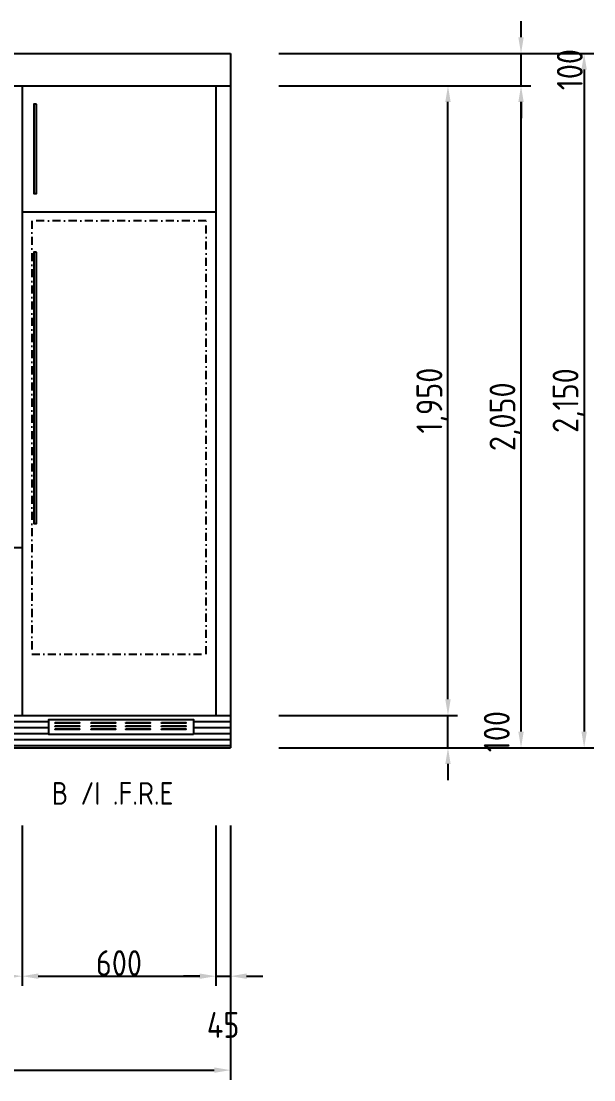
# Model space of a CAD drawing. Extents: x 0 to 79700, y -68 to 28499.
# Drawn here: x 74062 to 75835, y 12702 to 15981 of the extents above; entities that cross this region are included whole.
import ezdxf

# ---------------------------------------------------------------- set-up
doc = ezdxf.new("R2010")
doc.units = 0
doc.header["$LTSCALE"] = 50
doc.header["$MEASUREMENT"] = 0
doc.header["$PDMODE"] = 3
doc.linetypes.add('DASHDOT', pattern=[1, 0.5, -0.25, 0, -0.25])
doc.layers.get('0').update_dxf_attribs({"linetype": 'CONTINUOUS'})
doc.layers.get('DEFPOINTS').update_dxf_attribs({"linetype": 'CONTINUOUS'})
for name, color, linetype in [('A4', 62, 'CONTINUOUS'), ('ACC', 40, 'DASHDOT'), ('BASE', 2, 'CONTINUOUS'), ('V', 4, 'CONTINUOUS')]:
    doc.layers.add(name, color=color, linetype=linetype)
doc.styles.get("Standard").update_dxf_attribs({"font": 'architxt.shx'})
doc.dimstyles.new('STANDARD$0', dxfattribs={"dimscale": 0, "dimtxt": 80, "dimasz": 50, "dimexe": 30, "dimexo": 150, "dimtad": 3, "dimdec": 0, "dimdsep": 46, "dimlunit": 6, "dimtxsty": 'Standard', "dimcen": 80, "dimclrd": 254, "dimclre": 254, "dimadec": 0, "dimazin": 0, "dimtfac": 1, "dimtdec": 0, "dimtmove": 2, "dimatfit": 3, "dimfxl": 1, "dimtolj": 1, "dimtzin": 0, "dimarcsym": 0})

# ---------------------------------------------------------------- blocks, each defined once
blk = doc.blocks.new('*D412')
at = {"color": 254, "lineweight": -2, "transparency": 16777216}
for p, q in [((73714.5, 13489.5), (73714.5, 12993.2)), ((74064.5, 13489.5), (74064.5, 12993.2)), ((73764.5, 13023.2), (74014.5, 13023.2))]:
    blk.add_line(p, q, dxfattribs=at)
at = {"color": 254, "transparency": 16777216}
for points in [[(73764.5, 13031.6), (73764.5, 13014.9), (73714.5, 13023.2)], [(74014.5, 13031.6), (74014.5, 13014.9), (74064.5, 13023.2)]]:
    blk.add_solid(points, dxfattribs=at)
at = {"layer": 'DEFPOINTS', "color": 0, "transparency": 16777216}
for p in [(73714.5, 13639.5), (74064.5, 13639.5), (74064.5, 13023.2)]:
    blk.add_point(p, dxfattribs=at)
at = {"color": 0, "transparency": 16777216, "insert": (73889.5, 13063.8), "char_height": 80, "attachment_point": 5}
blk.add_mtext('\\A1;350', dxfattribs=at)
blk = doc.blocks.new('*D413')
at = {"color": 254, "lineweight": -2, "transparency": 16777216}
for p, q in [((74064.5, 13489.5), (74064.5, 12993.2)), ((74664.5, 13489.5), (74664.5, 12993.2)), ((74114.5, 13023.2), (74614.5, 13023.2))]:
    blk.add_line(p, q, dxfattribs=at)
at = {"color": 254, "transparency": 16777216}
for points in [[(74114.5, 13031.6), (74114.5, 13014.9), (74064.5, 13023.2)], [(74614.5, 13031.6), (74614.5, 13014.9), (74664.5, 13023.2)]]:
    blk.add_solid(points, dxfattribs=at)
at = {"layer": 'DEFPOINTS', "color": 0, "transparency": 16777216}
for p in [(74064.5, 13639.5), (74664.5, 13639.5), (74664.5, 13023.2)]:
    blk.add_point(p, dxfattribs=at)
at = {"color": 0, "transparency": 16777216, "insert": (74364.5, 13063.8), "char_height": 80, "attachment_point": 5}
blk.add_mtext('\\A1;600', dxfattribs=at)
blk = doc.blocks.new('*D414')
at = {"color": 254, "lineweight": -2, "transparency": 16777216}
for p, q in [((74664.5, 13489.5), (74664.5, 12993.2)), ((74709.5, 13489.5), (74709.5, 12993.2)), ((74614.5, 13023.2), (74564.5, 13023.2)), ((74664.5, 13023.2), (74709.5, 13023.2)), ((74759.5, 13023.2), (74809.5, 13023.2))]:
    blk.add_line(p, q, dxfattribs=at)
at = {"color": 254, "transparency": 16777216}
for points in [[(74614.5, 13031.6), (74614.5, 13014.9), (74664.5, 13023.2)], [(74759.5, 13031.6), (74759.5, 13014.9), (74709.5, 13023.2)]]:
    blk.add_solid(points, dxfattribs=at)
at = {"layer": 'DEFPOINTS', "color": 0, "transparency": 16777216}
for p in [(74664.5, 13639.5), (74709.5, 13639.5), (74709.5, 13023.2)]:
    blk.add_point(p, dxfattribs=at)
at = {"color": 0, "transparency": 16777216, "insert": (74687, 12872.3), "char_height": 80, "attachment_point": 5}
blk.add_mtext('\\A1;45', dxfattribs=at)
blk = doc.blocks.new('*D415')
at = {"color": 254, "lineweight": -2, "transparency": 16777216}
for p, q in [((72469.5, 13489.5), (72469.5, 12702.3)), ((74709.5, 13489.5), (74709.5, 12702.3)), ((72519.5, 12732.3), (74659.5, 12732.3))]:
    blk.add_line(p, q, dxfattribs=at)
at = {"color": 254, "transparency": 16777216}
for points in [[(72519.5, 12740.6), (72519.5, 12723.9), (72469.5, 12732.3)], [(74659.5, 12740.6), (74659.5, 12723.9), (74709.5, 12732.3)]]:
    blk.add_solid(points, dxfattribs=at)
at = {"layer": 'DEFPOINTS', "color": 0, "transparency": 16777216}
for p in [(72469.5, 13639.5), (74709.5, 13639.5), (74709.5, 12732.3)]:
    blk.add_point(p, dxfattribs=at)
at = {"color": 0, "transparency": 16777216, "insert": (73589.5, 12780.5), "char_height": 80, "attachment_point": 5}
blk.add_mtext('\\A1;2,240', dxfattribs=at)
blk = doc.blocks.new('*D424')
at = {"color": 254, "lineweight": -2, "transparency": 16777216}
for p, q in [((75383.1, 13880.7), (75383.1, 13930.7)), ((74859.5, 13830.7), (75413.1, 13830.7)), ((75383.1, 13730.7), (75383.1, 13830.7)), ((74859.5, 13730.7), (75413.1, 13730.7)), ((75383.1, 13680.7), (75383.1, 13630.7))]:
    blk.add_line(p, q, dxfattribs=at)
at = {"color": 254, "transparency": 16777216}
for points in [[(75374.8, 13880.7), (75391.5, 13880.7), (75383.1, 13830.7)], [(75374.8, 13680.7), (75391.5, 13680.7), (75383.1, 13730.7)]]:
    blk.add_solid(points, dxfattribs=at)
at = {"layer": 'DEFPOINTS', "color": 0, "transparency": 16777216}
for p in [(74709.5, 13830.7), (75383.1, 13830.7), (74709.5, 13730.7)]:
    blk.add_point(p, dxfattribs=at)
at = {"color": 0, "transparency": 16777216, "insert": (75534.1, 13780.7), "char_height": 80, "attachment_point": 5, "rotation": 90}
blk.add_mtext('\\A1;100', dxfattribs=at)
blk = doc.blocks.new('*D425')
at = {"color": 254, "lineweight": -2, "transparency": 16777216}
for p, q in [((74859.5, 15780.7), (75413.1, 15780.7)), ((75383.1, 13880.7), (75383.1, 15730.7)), ((74859.5, 13830.7), (75413.1, 13830.7))]:
    blk.add_line(p, q, dxfattribs=at)
at = {"color": 254, "transparency": 16777216}
for points in [[(75374.8, 15730.7), (75391.5, 15730.7), (75383.1, 15780.7)], [(75374.8, 13880.7), (75391.5, 13880.7), (75383.1, 13830.7)]]:
    blk.add_solid(points, dxfattribs=at)
at = {"layer": 'DEFPOINTS', "color": 0, "transparency": 16777216}
for p in [(74709.5, 15780.7), (75383.1, 15780.7), (74709.5, 13830.7)]:
    blk.add_point(p, dxfattribs=at)
at = {"color": 0, "transparency": 16777216, "insert": (75334.9, 14805.7), "char_height": 80, "attachment_point": 5, "rotation": 90}
blk.add_mtext('\\A1;1,950', dxfattribs=at)
blk = doc.blocks.new('*D426')
at = {"color": 254, "lineweight": -2, "transparency": 16777216}
for p, q in [((74859.5, 15780.7), (75639.3, 15780.7)), ((75609.3, 13780.7), (75609.3, 15730.7)), ((74859.5, 13730.7), (75639.3, 13730.7))]:
    blk.add_line(p, q, dxfattribs=at)
at = {"color": 254, "transparency": 16777216}
for points in [[(75601, 15730.7), (75617.6, 15730.7), (75609.3, 15780.7)], [(75601, 13780.7), (75617.6, 13780.7), (75609.3, 13730.7)]]:
    blk.add_solid(points, dxfattribs=at)
at = {"layer": 'DEFPOINTS', "color": 0, "transparency": 16777216}
for p in [(74709.5, 15780.7), (75609.3, 15780.7), (74709.5, 13730.7)]:
    blk.add_point(p, dxfattribs=at)
at = {"color": 0, "transparency": 16777216, "insert": (75561.1, 14755.7), "char_height": 80, "attachment_point": 5, "rotation": 90}
blk.add_mtext('\\A1;2,050', dxfattribs=at)
blk = doc.blocks.new('*D427')
at = {"color": 254, "lineweight": -2, "transparency": 16777216}
for p, q in [((75609.3, 15930.7), (75609.3, 15980.7)), ((74859.5, 15880.7), (75639.3, 15880.7)), ((75609.3, 15780.7), (75609.3, 15880.7)), ((75009.5, 15780.7), (75639.3, 15780.7)), ((75609.3, 15730.7), (75609.3, 15680.7))]:
    blk.add_line(p, q, dxfattribs=at)
at = {"color": 254, "transparency": 16777216}
for points in [[(75601, 15930.7), (75617.6, 15930.7), (75609.3, 15880.7)], [(75601, 15730.7), (75617.6, 15730.7), (75609.3, 15780.7)]]:
    blk.add_solid(points, dxfattribs=at)
at = {"layer": 'DEFPOINTS', "color": 0, "transparency": 16777216}
for p in [(74709.5, 15880.7), (75609.3, 15880.7), (74859.5, 15780.7)]:
    blk.add_point(p, dxfattribs=at)
at = {"color": 0, "transparency": 16777216, "insert": (75760.3, 15830.7), "char_height": 80, "attachment_point": 5, "rotation": 90}
blk.add_mtext('\\A1;100', dxfattribs=at)
blk = doc.blocks.new('*D428')
at = {"color": 254, "lineweight": -2, "transparency": 16777216}
for p, q in [((75009.5, 15880.7), (75834.7, 15880.7)), ((75804.7, 15830.7), (75804.7, 13780.7)), ((75009.5, 13730.7), (75834.7, 13730.7))]:
    blk.add_line(p, q, dxfattribs=at)
at = {"color": 254, "transparency": 16777216}
for points in [[(75796.3, 15830.7), (75813, 15830.7), (75804.7, 15880.7)], [(75796.3, 13780.7), (75813, 13780.7), (75804.7, 13730.7)]]:
    blk.add_solid(points, dxfattribs=at)
at = {"layer": 'DEFPOINTS', "color": 0, "transparency": 16777216}
for p in [(74859.5, 15880.7), (74859.5, 13730.7), (75804.7, 13730.7)]:
    blk.add_point(p, dxfattribs=at)
at = {"color": 0, "transparency": 16777216, "insert": (75756.4, 14805.7), "char_height": 80, "attachment_point": 5, "rotation": 90}
blk.add_mtext('\\A1;2,150', dxfattribs=at)

msp = doc.modelspace()

# ---------------------------------------------------------------- hatches: boundary and pattern name
at = {"layer": 'A4', "ltscale": 10}
h = msp.add_hatch(dxfattribs=at)
h.set_pattern_fill('ANSI31', color=256, scale=150, angle=315, style=0)
h.set_pattern_definition([(0, (147866.788, 1737.435), (5e-15, 18.75), [])])
h.paths.add_polyline_path([(72469.48905, 13830.742), (72469.48905, 13730.742), (74709.48905, 13730.742), (74709.48905, 13830.742)])
h.paths.add_polyline_path([(74147.66951, 13771.34228), (74147.66951, 13817.68555), (74595.55506, 13817.68555), (74595.55506, 13771.34228)], flags=16)
h.paths.add_polyline_path([(74167.48675, 13787.15146), (74167.48675, 13789.13118), (74242.79625, 13789.13118), (74242.79625, 13787.15146)], flags=0)
h.paths.add_polyline_path([(74167.48675, 13796.06246), (74167.48675, 13798.04218), (74242.79625, 13798.04218), (74242.79625, 13796.06246)], flags=0)
h.paths.add_polyline_path([(74167.48675, 13806.95545), (74167.48675, 13808.93517), (74242.79625, 13808.93517), (74242.79625, 13806.95545)], flags=0)
h.paths.add_polyline_path([(74278.46727, 13787.15146), (74278.46727, 13789.13118), (74353.77677, 13789.13118), (74353.77677, 13787.15146)], flags=0)
h.paths.add_polyline_path([(74278.46727, 13796.06246), (74278.46727, 13798.04218), (74353.77677, 13798.04218), (74353.77677, 13796.06246)], flags=0)
h.paths.add_polyline_path([(74278.46727, 13806.95545), (74278.46727, 13808.93517), (74353.77677, 13808.93517), (74353.77677, 13806.95545)], flags=0)
h.paths.add_polyline_path([(74385.48435, 13787.15146), (74385.48435, 13789.13118), (74460.79385, 13789.13118), (74460.79385, 13787.15146)], flags=0)
h.paths.add_polyline_path([(74385.48435, 13796.06246), (74385.48435, 13798.04218), (74460.79385, 13798.04218), (74460.79385, 13796.06246)], flags=0)
h.paths.add_polyline_path([(74385.48435, 13806.95545), (74385.48435, 13808.93517), (74460.79385, 13808.93517), (74460.79385, 13806.95545)], flags=0)
h.paths.add_polyline_path([(74496.46487, 13787.15146), (74496.46487, 13789.13118), (74571.77437, 13789.13118), (74571.77437, 13787.15146)], flags=0)
h.paths.add_polyline_path([(74496.46487, 13796.06246), (74496.46487, 13798.04218), (74571.77437, 13798.04218), (74571.77437, 13796.06246)], flags=0)
h.paths.add_polyline_path([(74496.46487, 13806.95545), (74496.46487, 13808.93517), (74571.77437, 13808.93517), (74571.77437, 13806.95545)], flags=0)
h.paths.add_polyline_path([(73045.55506, 13771.34228), (72597.66951, 13771.34228), (72597.66951, 13817.68555), (73045.55506, 13817.68555)], flags=16)
h.paths.add_polyline_path([(73021.77437, 13787.15146), (72946.46487, 13787.15146), (72946.46487, 13789.13118), (73021.77437, 13789.13118)], flags=0)
h.paths.add_polyline_path([(73021.77437, 13796.06246), (72946.46487, 13796.06246), (72946.46487, 13798.04218), (73021.77437, 13798.04218)], flags=0)
h.paths.add_polyline_path([(73021.77437, 13806.95545), (72946.46487, 13806.95545), (72946.46487, 13808.93517), (73021.77437, 13808.93517)], flags=0)
h.paths.add_polyline_path([(72910.79385, 13787.15146), (72835.48435, 13787.15146), (72835.48435, 13789.13118), (72910.79385, 13789.13118)], flags=0)
h.paths.add_polyline_path([(72910.79385, 13796.06246), (72835.48435, 13796.06246), (72835.48435, 13798.04218), (72910.79385, 13798.04218)], flags=0)
h.paths.add_polyline_path([(72910.79385, 13806.95545), (72835.48435, 13806.95545), (72835.48435, 13808.93517), (72910.79385, 13808.93517)], flags=0)
h.paths.add_polyline_path([(72803.77677, 13787.15146), (72728.46727, 13787.15146), (72728.46727, 13789.13118), (72803.77677, 13789.13118)], flags=0)
h.paths.add_polyline_path([(72803.77677, 13796.06246), (72728.46727, 13796.06246), (72728.46727, 13798.04218), (72803.77677, 13798.04218)], flags=0)
h.paths.add_polyline_path([(72803.77677, 13806.95545), (72728.46727, 13806.95545), (72728.46727, 13808.93517), (72803.77677, 13808.93517)], flags=0)
h.paths.add_polyline_path([(72692.79625, 13787.15146), (72617.48675, 13787.15146), (72617.48675, 13789.13118), (72692.79625, 13789.13118)], flags=0)
h.paths.add_polyline_path([(72692.79625, 13796.06246), (72617.48675, 13796.06246), (72617.48675, 13798.04218), (72692.79625, 13798.04218)], flags=0)
h.paths.add_polyline_path([(72692.79625, 13806.95545), (72617.48675, 13806.95545), (72617.48675, 13808.93517), (72692.79625, 13808.93517)], flags=0)

# ---------------------------------------------------------------- linework, layer by layer
at = {"ltscale": 10}
for p, q in [((72469.48905, 15780.742), (74709.48905, 15780.742)), ((72589.48905, 15780.742), (74709.48905, 15780.742)), ((74064.48905, 15780.742), (74064.48905, 13830.742)), ((74664.48905, 15780.742), (74664.48905, 13830.742)), ((74709.48905, 15780.742), (74709.48905, 13830.742)), ((74064.48905, 15390.742), (74664.48905, 15390.742)), ((73114.48905, 14350.742), (74064.48905, 14350.742)), ((72469.48905, 13830.742), (74709.48905, 13830.742)), ((72589.48905, 13830.742), (74709.48905, 13830.742))]:
    msp.add_line(p, q, dxfattribs=at)
at = {"layer": 'A4', "ltscale": 10}
for points in [[(74595.55506, 13771.34228), (74147.66951, 13771.34228), (74147.66951, 13817.68555), (74595.55506, 13817.68555)], [(74167.48675, 13808.93517), (74242.79625, 13808.93517), (74242.79625, 13806.95545), (74167.48675, 13806.95545)], [(74278.46727, 13808.93517), (74353.77677, 13808.93517), (74353.77677, 13806.95545), (74278.46727, 13806.95545)], [(74385.48435, 13808.93517), (74460.79385, 13808.93517), (74460.79385, 13806.95545), (74385.48435, 13806.95545)], [(74496.46487, 13808.93517), (74571.77437, 13808.93517), (74571.77437, 13806.95545), (74496.46487, 13806.95545)], [(74167.48675, 13798.04218), (74242.79625, 13798.04218), (74242.79625, 13796.06246), (74167.48675, 13796.06246)], [(74167.48675, 13789.13118), (74242.79625, 13789.13118), (74242.79625, 13787.15146), (74167.48675, 13787.15146)], [(74278.46727, 13798.04218), (74353.77677, 13798.04218), (74353.77677, 13796.06246), (74278.46727, 13796.06246)], [(74278.46727, 13789.13118), (74353.77677, 13789.13118), (74353.77677, 13787.15146), (74278.46727, 13787.15146)], [(74385.48435, 13798.04218), (74460.79385, 13798.04218), (74460.79385, 13796.06246), (74385.48435, 13796.06246)], [(74385.48435, 13789.13118), (74460.79385, 13789.13118), (74460.79385, 13787.15146), (74385.48435, 13787.15146)], [(74496.46487, 13798.04218), (74571.77437, 13798.04218), (74571.77437, 13796.06246), (74496.46487, 13796.06246)], [(74496.46487, 13789.13118), (74571.77437, 13789.13118), (74571.77437, 13787.15146), (74496.46487, 13787.15146)]]:
    msp.add_lwpolyline(points, close=True, dxfattribs=at)
at = {"layer": 'ACC'}
msp.add_lwpolyline([(74634.48905, 15362.84316), (74094.48905, 15362.84316), (74094.48905, 14020.742), (74634.48905, 14020.742)], close=True, dxfattribs=at)
at = {"layer": 'BASE', "ltscale": 10}
for points in [[(74109.77679, 15723.99769), (74101.34517, 15723.99769), (74101.34517, 15447.53136), (74109.77679, 15447.53136)], [(74109.77679, 15265.13003), (74101.34517, 15265.13003), (74101.34517, 14425.44936), (74109.77679, 14425.44936)]]:
    msp.add_lwpolyline(points, close=True, dxfattribs=at)
at = {"layer": 'V', "ltscale": 10}
for p, q in [((72469.48905, 15880.742), (74709.48905, 15880.742)), ((74709.48905, 15880.742), (74709.48905, 13730.742)), ((72469.48905, 13730.742), (74709.48905, 13730.742))]:
    msp.add_line(p, q, dxfattribs=at)

# ---------------------------------------------------------------- texts
at = {"ltscale": 10}
msp.add_text('B /I .F.R.E', height=70, dxfattribs=at).set_placement((74156.56401, 13554.34665))

# ---------------------------------------------------------------- dimensions: what is measured, and where the dimension line sits
for base, p1, p2, picture, middle in [((75609.31469, 15880.742), (74859.48905, 15780.742), (74709.48905, 15880.742), '*D427', (75760.25219, 15830.742)), ((75804.66132, 13730.742), (74859.48905, 15880.742), (74859.48905, 13730.742), '*D428', (75756.41727, 14805.742)), ((75383.13883, 15780.742), (74709.48905, 13830.742), (74709.48905, 15780.742), '*D425', (75334.89479, 14805.742)), ((75609.31469, 15780.742), (74709.48905, 13730.742), (74709.48905, 15780.742), '*D426', (75561.07064, 14755.742)), ((75383.13883, 13830.742), (74709.48905, 13730.742), (74709.48905, 13830.742), '*D424', (75534.07633, 13780.742))]:
    dim = msp.add_linear_dim(base=base, p1=p1, p2=p2, angle=90, dimstyle='STANDARD$0', override={"dimscale": 1}, dxfattribs=at)
    dim.commit()
    dim.dimension.update_dxf_attribs({"geometry": picture, "text_midpoint": middle})
for base, p1, p2, picture, middle in [((74709.48905, 12732.27655), (72469.48905, 13639.54936), (74709.48905, 13639.54936), '*D415', (73589.48905, 12780.5206)), ((74064.48905, 13023.22197), (73714.48905, 13639.54936), (74064.48905, 13639.54936), '*D412', (73889.48905, 13063.84697)), ((74664.48905, 13023.22197), (74064.48905, 13639.54936), (74664.48905, 13639.54936), '*D413', (74364.48905, 13063.84697)), ((74709.48905, 13023.22197), (74664.48905, 13639.54936), (74709.48905, 13639.54936), '*D414', (74686.98905, 12872.28447))]:
    dim = msp.add_linear_dim(base=base, p1=p1, p2=p2, dimstyle='STANDARD$0', override={"dimscale": 1}, dxfattribs=at)
    dim.commit()
    dim.dimension.update_dxf_attribs({"geometry": picture, "text_midpoint": middle})

doc.saveas('drawing.dxf')
